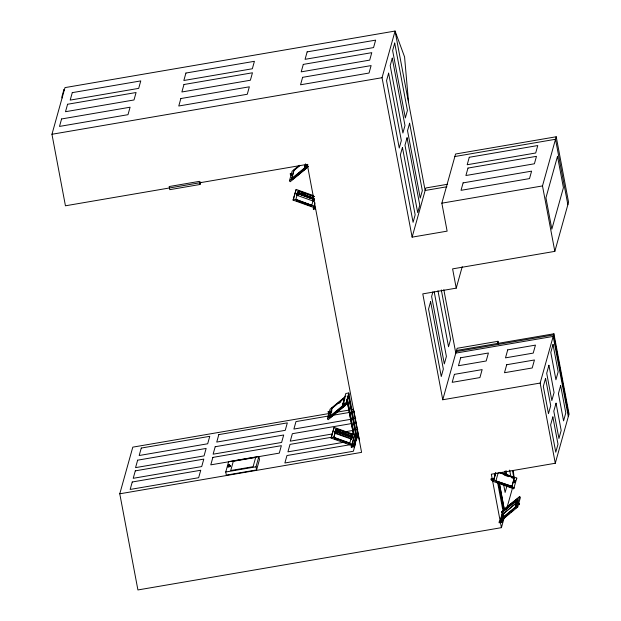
<?xml version="1.0" encoding="UTF-8"?>
<svg xmlns="http://www.w3.org/2000/svg" width="621" height="621" viewBox="0 0 621 621"><rect width="100%" height="100%" fill="white"/><g stroke="black" fill="none" stroke-linecap="round" stroke-linejoin="round"><path stroke-width="0.93" d="M291.629 175.557L290.589 173.647L292.033 174.711M329.735 412.926C327.663 409.938 328.695 413.633 329.487 413.687M504.283 517.394L501.419 527.664L137.916 589.95L119.775 493.804L361.585 452.367L307.255 164.355L65.446 205.792L51.954 134.268L64.98 87.615L395.072 31.05L404.574 56.93L408.564 102.574M200.016 184.484L199.426 181.355L169.168 186.541L169.758 189.669L200.016 184.484L200.738 181.891M119.775 493.804L132.801 447.143L329.735 413.407M305.842 166.203L306.797 167.988L290.24 181.705L289.456 180.789L292.118 171.241L299.314 165.287M299.741 165.691L294.02 170.426L291.622 179.019L293.826 170.201L299.547 165.458M308.373 166.467L295.099 177.288M315.414 207.15L313.628 207.461L293.096 200.102L296.163 189.436L313.124 195.514M293.096 200.102L296.163 189.436M297.218 192.914L297.28 193.527L314.187 199.52L313.582 201.196L296.675 195.196L297.374 192.914L313.799 198.805L313.597 199.364M291.428 178.794L304.306 168.128L305.501 163.828M295.813 199.605L297.11 195.033M297.49 193.589L298.313 190.732L314.28 196.453M304.74 167.491L305.221 165.776M314.342 199.1L297.801 193.178L298.033 192.432M314.016 199.535L297.855 193.379M298.398 193.294L313.799 198.805M297.886 195.638L298.491 193.962M225.741 471.999L228.637 461.636L258.887 456.451L259.477 459.579L256.589 469.934L226.331 475.119L225.741 471.999L255.999 466.813L258.887 456.451M227.923 466.612L228.132 465.859L230.453 465.455L230.321 466.604L227.992 467L227.923 466.612L230.244 466.208L230.453 465.455M227.992 467L228.132 465.859M296.698 199.923L311.781 205.326L313.318 199.892M313.582 201.196L313.721 200.715M315.592 208.935L313.364 209.316L313.69 206.669M313.791 208.338L314.599 203.983M313.628 207.461L315.002 202.873M313.364 209.316L313.869 207.515M456.513 350.477L553.916 333.788L540.154 383.064L442.757 399.761L422.785 293.88L456.233 288.144L452.6 268.877L554.832 251.365L568.557 202.198L556.214 136.767L455.573 154.008L441.849 203.176L447.128 231.144L412.119 237.144L382.047 77.703L395.072 31.05L425.144 190.492L446.903 186.758M345.237 404.224L344.748 405.963L328.191 419.672L327.407 418.764L330.069 409.216L345.905 396.097M342.691 405.466L344.655 397.502L331.777 408.168L329.378 416.761L342.256 406.095L345.804 393.489L348.777 392.984L357.052 436.873L354.288 446.771L351.315 447.283L351.641 444.636M329.813 416.132L331.979 408.393L344.849 397.735M330.69 414.867L330.162 417.669L333.741 414.712M331.172 413.151L331.886 410.566M332.972 415.534L333.081 415.146M333.337 414.556L337.638 411.226M327.407 418.764L343.964 405.047L345.75 404.745L348.412 395.197L356.027 435.577L353.365 445.117L351.579 445.428L331.047 438.069L334.121 427.411L354.645 434.762L351.742 446.305M331.047 438.069L334.121 427.411M336.442 431.929L335.837 433.605L334.432 433.054L335.472 430.927L351.75 436.78L351.548 437.339M335.472 430.927L335.068 431.401L352.146 437.487L351.54 439.163L335.837 433.605M334.967 433.279L333.764 437.572L335.068 433M335.689 430.702L336.163 428.979L352.13 434.7M335.55 431.285L336.264 428.707L352.231 434.428L351.657 436.423M335.86 430.85L352.293 437.075L335.759 431.145L335.984 430.407L352.526 436.33L352.402 436.78L335.891 430.741M348.777 392.984L346.176 403.766L343.203 404.271L344.927 398.084M335.72 431.68L335.814 431.354M351.835 436.478L336.435 430.966L336.147 431.82M345.812 403.937L345.951 403.456M348.893 394.04L346.285 404.473L346.239 403.805L344.018 405.645M349.732 443.293L351.036 438.721M351.54 439.163L352.278 437.013M351.975 437.502L352.06 437.176M352.146 437.487L352.518 436.353M351.579 445.428L354.645 434.762M351.315 447.283L351.82 445.482M348.474 395.08L356.244 436.276L353.528 446.002L353.365 445.117M412.119 237.144L425.843 187.977L447.609 184.251M354.288 446.771L356.842 436.175L356.244 436.276M356.423 440.11L358.247 433.582M355.445 443.798L353.365 451.25L284.876 462.987L286.956 455.535L350.694 444.613M432.907 291.862L431.611 296.52L444.318 363.906L446.398 356.454L434.226 291.909M456.233 288.144L462.226 266.688M442.757 399.761L457.126 348.296L497.98 341.294L498.516 344.127M497.374 343.475L497.98 341.294M554.832 251.365L542.49 185.927L556.214 136.767M492.74 481.663L493.253 479.839M493.85 478.442L490.869 478.946L491.04 479.823L494.013 479.319L495.1 473.939M491.63 479.723L491.801 480.6L493.586 480.297L514.11 487.656L513.707 488.766L493.183 481.415L493.664 479.676M493.183 481.415L495.768 472.488M494.013 479.319L495.737 473.124M498.158 472.907L495.9 480.918L511.968 486.359L496.784 481.236M506.86 486.235L505.121 492.445L503.701 484.916M501.52 511.688L501.589 512.372L514.925 501.333L514.894 500.666L514.925 501.333M501.589 512.372L501.574 511.727M515.686 503.67L503.057 514.087L501.884 512.713L515.81 500.805L516.99 502.179L515.686 503.67L514.514 502.304M502.467 512.364L502.156 511.603L502.544 512.061M501.861 519.785L501.364 521.555L500.417 519.761L503.08 510.214L519.637 496.505L520.421 497.413L517.759 506.961L501.201 520.67L499.416 520.98L499.579 521.857M500.487 520.452L502.785 512.232M503.057 514.087L516.982 502.172M503.584 513.466L502.389 517.759L515.267 507.101L517.666 498.508L501.411 512.077M502.583 517.992L504.019 512.837M501.962 521.446L498.989 521.958L499.152 522.835L502.125 522.323L502.7 518.799M511.867 486.639L514.266 478.046L499.183 472.643M511.968 486.359L514.367 477.766L499.284 472.364M502.125 522.323L503.134 518.721M506.891 508.063L512.62 487.539M513.707 488.766L516.781 478.108L500.712 472.348M514.964 501.776L514.568 501.326L514.879 502.078M514.662 501.768L515.787 500.813M501.884 512.713L515.314 501.481M515.461 507.326L516.424 503.887M517.138 501.31L517.619 499.595M500.417 519.761L516.967 506.053L519.637 496.505M501.419 527.664L491.335 474.219L555.283 463.258L569.046 413.974L553.916 333.788M514.219 482.773L514.98 480.561L514.39 482.168M297.878 192.968L313.543 198.58M296.473 195.064L297.086 193.41M296.745 195.227L297.513 192.952M298.01 191.571L298.313 190.732M298.026 192.456L313.877 198.51M298.196 193.853L298.484 192.991M311.781 205.326L295.914 199.325M334.432 433.031L335.169 430.881M335.961 429.538L336.264 428.707M334.696 433.194L335.301 431.525M335.977 430.431L352.449 436.61M336.233 431.517L336.435 430.966M351.928 435.259L352.231 434.428M514.367 477.766L514.064 478.605L511.401 477.65M516.377 479.218L516.781 478.108M290.814 174.113L290.162 174.105L290.954 173.958M518.69 504.299L519.071 504.019L519.265 504.562M519.164 503.91C520.305 503.546 518.349 505.587 519.552 504.345M518.977 503.561L519.094 503.46M502.071 511.906L507.955 506.922M509.422 505.68L514.568 501.326M289.456 180.789L306.013 167.08L307.791 166.777M292.017 179.477L293.446 178.289M295.596 176.511L297.024 175.324M295.146 177.117L307.721 166.599L304.096 169.541M292.212 179.702L307.721 166.746M338.81 403.518L340.952 401.74M339.012 410.233L341.294 408.199M342.753 406.988L346.402 403.992M335.286 413.361L346.402 404.155M346.339 404.38L332.771 415.325M501.473 511.851L514.91 500.681M501.442 512.201L515.057 500.852M511.417 504.066L517.86 498.733M505.735 509.158L507.962 507.31M509.453 506.076L511.688 504.229M505.75 509.204L507.202 508.001M509.391 506.193L510.842 504.982M505.121 516.664L506.55 515.484M507.986 514.297L509.414 513.109M503.173 518.675L509.608 513.342M511.044 512.154L513.187 510.377M339.144 409.86L341.317 408.098M342.769 406.918L345.672 404.574M291.629 175.075L292.025 174.703M51.954 134.268L382.047 77.703M308.055 164.914L305.082 165.427L305.253 166.304L307.628 165.9M454.875 156.523L555.516 139.275L567.858 204.713M313.194 208.439L315.577 208.027M441.849 203.176L542.49 185.927M456.202 351.61L553.598 334.913L568.727 415.107M346.013 402.889L343.04 403.394L343.203 404.271M336.38 412.259L349.763 409.969M351.672 409.643L353.582 409.317M329.27 415.891L295.976 421.597L293.896 429.057L350.974 419.276M332.126 415.402L350.197 412.305M352.099 411.979L354.009 411.653M352.875 418.95L355.732 418.461M351.331 423.607L292.351 433.714L290.271 441.174L332.126 434.001M354.187 423.118L356.089 422.792M344.492 431.882L353.054 430.415M355.911 429.926L357.812 429.6M331.87 437.215L290.015 444.388L287.934 451.847L344.057 442.23M351.851 433.792L353.753 433.466M354.242 435.88L356.027 435.577M351.152 446.406L354.125 445.894M514.328 481.609L514.879 481.803M514.848 481.818L514.398 481.671M298.212 191.012L314.179 196.733M302.443 193.162L305.105 194.117M298.01 192.494L313.667 198.161M297.987 192.603L313.636 198.27M297.925 192.828L313.574 198.495M297.816 193.573L314.071 199.395M293.5 198.984L314.032 206.343M296.396 200.762L311.478 206.164M504.306 475.104L508.739 476.695M496.482 482.067L511.564 487.469M336.854 429.856L339.508 430.811M335.969 430.462L352.495 436.439M335.767 431.541L352.022 437.363M335.992 433.07L351.672 438.69M333.865 437.293L349.833 443.014M334.657 437.89L348.847 442.975M331.451 436.959L351.983 444.31M334.354 438.729L337.009 439.684M343.219 441.904L345.881 442.858M518.279 502.591L519.373 503.949M518.061 503.313L518.846 504.221M515.601 500.945L516.773 502.311M515.678 501.294L516.858 502.661M515.43 501.543L516.61 502.909M516.967 506.053L517.759 506.961M515.267 507.101L516.051 508.009M502.016 512.24L503.196 513.606M345.718 403.96L345.75 404.745M344.748 405.963L343.801 404.17M331.777 408.168L332.367 408.851M568.308 416.606L553.179 336.411L455.783 353.108L443.836 289.759M540.154 383.064L555.283 463.258M512.496 470.695L513.738 477.254M509.647 470.113L510.54 474.817M505.999 470.571L506.713 474.328M504.865 471.292L505.579 475.049M499.431 483.472L504.361 509.624M499.377 483.635L504.322 509.849M498.779 483.736L503.724 509.95M498.554 482.959L503.685 510.19M497.506 482.012L502.684 509.43M493.416 479.42L493.586 480.297M441.306 289.937L450.613 339.291L448.533 346.751L437.968 290.752M353.846 410.729L359.481 440.592M347.574 400.064L354.11 434.708M347.333 399.256L354.071 434.941M347.209 400.964L353.551 434.576M346.797 399.233L353.512 434.809M255.999 466.813L256.589 469.934M230.244 466.208L230.321 466.604M64.165 90.526L63.963 89.432L61.883 96.884L62.084 97.986M513.288 470.415L514.134 478.116M514.553 480.933L515.127 481.143L514.592 480.871M290.302 173.546L290.876 173.756L290.302 173.546M328.129 412.002C328.998 412.499 329.487 411.537 328.129 412.002M328.261 411.513L328.827 411.723L328.261 411.513M514.693 480.452L515.267 480.662L514.693 480.452M61.588 118.96L59.507 126.42L127.996 114.683L130.084 107.223L61.588 118.96M67.588 104.258L65.5 111.71L133.996 99.973L136.077 92.521L67.588 104.258M72.277 92.645L70.189 100.105L138.685 88.368L140.765 80.909L72.277 92.645M185.927 73.045L183.839 80.497L252.336 68.76L254.416 61.308L185.927 73.045M183.963 84.518L181.883 91.978L250.379 80.241L252.46 72.781L183.963 84.518M180.858 98.545L178.77 106.005L247.267 94.268L249.347 86.808L180.858 98.545M137.645 460.177L135.557 467.629L204.053 455.892L206.133 448.44L137.645 460.177M141.27 448.059L139.182 455.511L207.678 443.774L209.758 436.322L141.27 448.059M135.3 470.85L133.22 478.302L201.716 466.565L203.797 459.113L135.3 470.85M132.242 481.989L130.162 489.449L198.658 477.712L200.738 470.252L132.242 481.989M303.289 64.398L301.208 71.85L369.697 60.113L371.777 52.661L303.289 64.398M307.147 51.869L305.066 59.321L373.555 47.584L375.635 40.132L307.147 51.869M302.613 77.33L300.533 84.782L369.021 73.045L371.11 65.593L302.613 77.33M215.2 446.732L213.119 454.184L281.616 442.447L283.696 434.995L215.2 446.732M218.825 434.615L216.745 442.067L285.241 430.33L287.321 422.878L218.825 434.615M212.863 457.405L210.783 464.857L279.279 453.12L281.36 445.668L212.863 457.405M233.31 461.279L230.725 470.524L253.104 466.697L255.681 457.444L233.31 461.279M394.708 43.09L392.627 50.549L405.334 117.936L407.423 110.476L394.708 43.09M392.27 58.157L390.19 65.609L402.897 132.995L404.985 125.543L392.27 58.157M388.622 73.177L386.541 80.629L399.256 148.015L401.337 140.563L388.622 73.177M402.447 147.449L400.359 154.908L413.074 222.295L415.154 214.843L402.447 147.449M409.612 123.253L407.531 130.705L420.246 198.091L422.327 190.639L409.612 123.253M407.058 137.784L404.977 145.236L417.692 212.623L419.773 205.171L407.058 137.784M469.274 157.284L467.194 164.736L535.69 152.999L537.77 145.547L469.274 157.284M463.103 182.877L461.023 190.329L529.519 178.592L531.599 171.14L463.103 182.877M430.625 301.666L428.544 309.118L441.259 376.512L443.34 369.053L430.625 301.666M467.986 168.066L465.905 175.518L534.394 163.781L536.474 156.329L467.986 168.066M454.409 374.354L452.181 382.334L479.917 377.584L482.144 369.604L454.409 374.354M460.681 357.758L458.453 365.738L486.189 360.987L488.417 353L460.681 357.758M557.503 156.368L545.937 197.812L551.844 229.141L563.418 187.697L557.503 156.368M507.722 349.871L505.494 357.851L533.222 353.101L535.457 345.113L507.722 349.871M506.713 364.729L504.485 372.716L532.213 367.966L534.448 359.978L506.713 364.729M553.024 344.476L550.796 352.464L555.942 379.749L558.17 371.762L553.024 344.476M548.925 365.272L546.697 373.252L551.844 400.537L554.072 392.557L548.925 365.272M545.564 378.375L543.328 386.363L548.475 413.648L550.711 405.66L545.564 378.375M560.647 385.594L558.419 393.574L563.565 420.859L565.793 412.88L560.647 385.594M556.036 403.2L553.8 411.18L558.947 438.465L561.182 430.485L556.036 403.2M552.853 416.916L550.625 424.904L555.772 452.189L558 444.201L552.853 416.916M228.435 464.741L229.421 464.593L228.435 464.741M228.683 466.076L229.677 465.936L228.745 466.045M290.612 174.874L291.039 174.517L290.644 174.85M328.563 412.849L329.014 412.476L328.563 412.849"/></g></svg>
